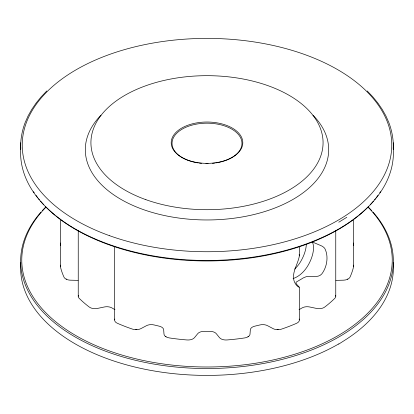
<?xml version="1.0" encoding="UTF-8"?>
<svg xmlns="http://www.w3.org/2000/svg" width="414" height="414" viewBox="0 0 414 414"><rect width="100%" height="100%" fill="white"/><g stroke="black" fill="none" stroke-linecap="round" stroke-linejoin="round"><path stroke-width="0.62" d="M20.721 142.747L20.7 149.48C20.307 140.346 21.87 131.197 25.114 122.658L28.116 115.884L31.733 109.456L36.039 103.174M299.369 246.273L299.369 255.888C297.775 265.602 288.837 275.993 296.574 285.417A18.63 1.847 34 0 1 298.121 286.819C301.542 288.387 295.839 284.537 295.953 282.881A7.499 2.97 12.2 0 1 297.18 281.525L302.101 278.653A7.24 4.725 -7.5 0 1 304.311 277.483C309.713 274.342 317.248 279.067 321.745 273.99C327.086 267.03 328.861 256.095 324.69 248.25A18.63 1.847 34 0 0 323.065 246.801L322.532 246.356A10.438 0.745 27.1 0 1 320.307 245.352L312.492 242.055M114.952 309.672L111.899 307.912A7.105 4.104 0 0 0 104.447 306.955L97.393 308.44A7.105 4.104 0 0 1 89.31 307.069A147.901 85.387 0 0 1 84.875 303.519L84.026 302.794A147.901 85.387 0 0 1 79.98 299.094L79.209 298.339A7.105 4.104 0 0 1 78.241 296.269L78.401 295.41M338.745 344.096L346.813 338.957A186.393 107.614 0 0 0 393.171 262.569M347.6 279.279L347.807 278.969M36.173 102.988L41.152 96.876L46.787 90.961M114.833 319.049A7.105 4.104 0 0 0 114.74 320.772L115.164 321.6A7.105 4.104 0 0 0 116.334 322.708L117.426 323.303A147.901 85.387 0 0 0 123.574 325.859L124.831 326.351A147.901 85.387 0 0 0 131.238 328.69L132.547 329.135A7.105 4.104 0 0 0 140.926 328.612L146.458 325.689A7.105 4.104 0 0 1 153.977 324.923L159.292 326.191A7.105 4.104 0 0 1 163.67 329.803L163.996 334.129A7.105 4.104 0 0 0 169.285 337.917A147.901 85.387 0 0 0 173.699 338.548L175.179 338.745A147.901 85.387 0 0 0 187.118 339.966A7.095 4.099 0 0 0 194.513 337.638L197.685 333.71A7.105 4.104 0 0 1 204.123 331.34L209.877 331.34A7.105 4.104 0 0 1 216.315 333.71L219.487 337.638A7.105 4.104 0 0 0 226.882 339.966A147.901 85.387 0 0 0 238.821 338.745L240.301 338.548A147.901 85.387 0 0 0 244.715 337.917A7.105 4.104 0 0 0 247.934 336.851L248.876 336.173A7.105 4.104 0 0 0 250.004 334.129L250.33 329.803A7.105 4.104 0 0 1 254.708 326.191L260.023 324.923A7.105 4.104 0 0 1 267.542 325.689L273.074 328.612A7.105 4.104 0 0 0 276.376 329.601L277.866 329.689A7.105 4.104 0 0 0 281.453 329.135L282.762 328.69A147.901 85.387 0 0 0 289.169 326.351L290.426 325.859A147.901 85.387 0 0 0 296.574 323.303A7.105 4.104 0 0 0 299.167 319.049M338.787 222.214L346.803 217.288M299.048 309.672L302.101 307.912A7.105 4.104 0 0 1 309.553 306.955L316.606 308.44A7.105 4.104 0 0 0 320.307 308.621L321.745 308.373A7.105 4.104 0 0 0 323.66 307.695L324.69 307.069A147.901 85.387 0 0 0 329.125 303.519L329.974 302.794A147.901 85.387 0 0 0 334.02 299.094L334.791 298.339A7.105 4.104 0 0 0 335.599 295.41M277.085 329.663L278.224 329.301M247.908 336.644L248.395 336.556M335.951 280.371L343.449 280.18A7.105 4.104 0 0 0 350.011 277.126A147.901 85.387 0 0 0 351.103 274.58L351.434 273.726A147.901 85.387 0 0 0 353.556 266.833A7.095 4.099 0 0 0 353.328 265.115M78.049 280.371L70.551 280.18A7.105 4.104 0 0 1 67.011 279.533L65.842 278.989A7.105 4.104 0 0 1 63.989 277.126A147.901 85.387 0 0 1 62.897 274.58L62.566 273.726A147.901 85.387 0 0 1 60.444 266.833A7.105 4.104 0 0 1 60.672 265.115M165.564 336.525L166.092 336.644M135.751 329.306L136.884 329.668M367.213 90.961L372.848 96.876L377.827 102.988M377.961 103.174L382.267 109.456L385.884 115.884L388.886 122.658C392.13 131.197 393.693 140.346 393.3 149.48L393.279 142.747M66.193 278.969L66.354 279.253M299.167 254.569L299.369 255.888M353.618 219.161L353.618 266.399M335.759 230.51L335.759 296.269M299.369 287.244L299.369 319.908M114.631 246.413L114.631 319.908M78.241 230.51L78.241 296.269M60.382 219.161L60.382 266.399M60.656 243.008A147.901 85.387 0 0 0 60.444 243.872A7.095 4.099 0 0 0 60.672 245.59M353.344 243.008A147.901 85.387 0 0 1 353.556 243.872A7.105 4.104 0 0 1 353.328 245.59M313.02 115.211A121.695 70.261 0 0 1 207 219.963A121.695 70.261 0 0 1 100.98 115.211M393.171 147.638A186.393 107.614 0 0 1 207 260.473A186.393 107.614 0 0 1 20.829 147.638M380.523 191.723A185.498 107.097 0 0 1 379.824 192.774M378.003 195.372A185.498 107.097 0 0 1 376.155 197.825M375.41 198.767A185.498 107.097 0 0 1 374.649 199.703M373.485 201.1A185.498 107.097 0 0 1 370.199 204.78M368.46 206.596A185.498 107.097 0 0 1 359.005 215.254M358.043 216.041A185.498 107.097 0 0 1 55.957 216.041M54.995 215.254A185.498 107.097 0 0 1 45.54 206.596M43.801 204.78A185.498 107.097 0 0 1 40.515 201.1M39.351 199.703A185.498 107.097 0 0 1 38.59 198.767M37.845 197.825A185.498 107.097 0 0 1 35.997 195.372M34.176 192.774A185.498 107.097 0 0 1 33.477 191.723M183.33 158.231A34.973 20.193 0 0 1 181.927 129.292A34.973 20.193 0 0 1 232.073 129.292A34.973 20.193 0 0 1 230.67 158.231M230.127 158.51A34.973 20.193 0 0 1 223.363 161.212M222.877 161.356A34.973 20.193 0 0 1 215.699 162.925M214.628 163.069A34.973 20.193 0 0 1 212.47 163.307M208.097 163.546A34.973 20.193 0 0 1 205.903 163.546M201.53 163.307A34.973 20.193 0 0 1 199.372 163.069M198.301 162.925A34.973 20.193 0 0 1 191.123 161.356M190.637 161.212A34.973 20.193 0 0 1 183.873 158.51M368.237 207.398A185.239 106.947 0 0 1 207 366.995A185.239 106.947 0 0 1 45.763 207.398M373.03 212.108A186.341 107.583 0 0 1 207 368.532A186.341 107.583 0 0 1 40.97 212.108M42.212 210.721A186.341 107.583 0 0 1 45.7 207.083M368.3 207.083A186.341 107.583 0 0 1 371.788 210.721M338.797 343.884A186.393 107.614 0 0 1 131.512 366.183A186.393 107.614 0 0 1 20.829 262.569M312.415 242.174A23.365 11.333 -60 0 1 308.073 265.358A23.365 15.489 -60 0 1 293.086 278.555M306.308 244.643A23.365 11.333 -60 0 1 300.874 261.203A23.365 15.489 -60 0 1 294.623 269.095M145.837 199.646A116.07 67.011 0 0 0 323.013 144.797A116.07 67.011 0 0 0 152.15 83.633A116.07 67.011 0 0 0 145.837 199.646M109.643 235.726A184.758 106.667 0 0 0 391.67 148.419A184.758 106.667 0 0 0 119.693 51.057A184.758 106.667 0 0 0 109.643 235.726M188.137 160.259A35.795 20.669 0 0 0 242.78 143.342A35.795 20.669 0 0 0 190.083 124.479A35.795 20.669 0 0 0 188.137 160.259"/></g></svg>
